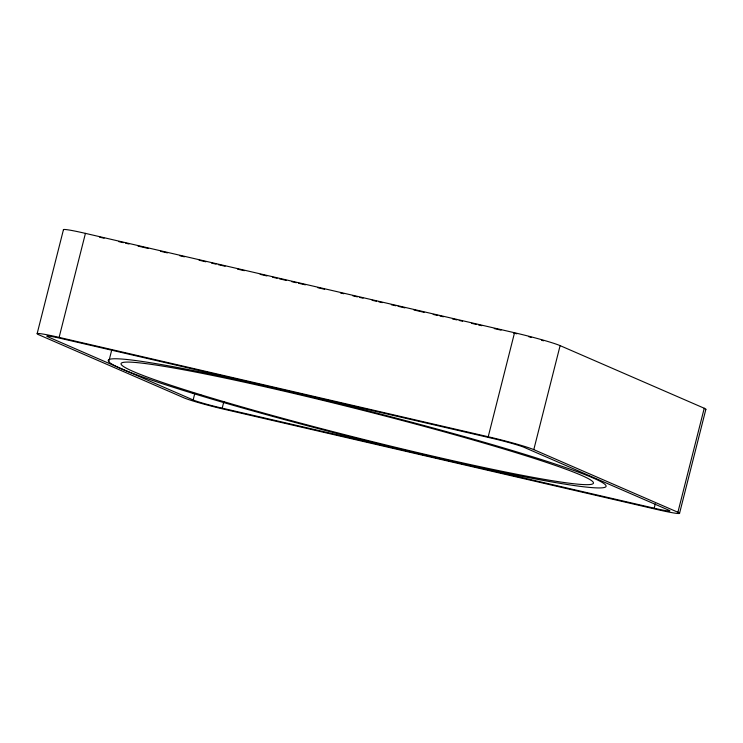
<?xml version="1.0" encoding="UTF-8"?>
<svg xmlns="http://www.w3.org/2000/svg" width="743" height="743" viewBox="0 0 743 743"><rect width="100%" height="100%" fill="white"/><g stroke="black" fill="none" stroke-linecap="round" stroke-linejoin="round"><path stroke-width="1.11" d="M37.159 333.588L63.48 229.578M704.234 408.241L677.913 512.252A33.333 1.923 14.2 0 1 657.564 509.624L224.99 409.449A33.333 1.923 14.2 0 1 184.06 397.886L38.766 334.759A33.333 1.923 14.2 0 1 59.115 337.387L85.436 233.376L514.537 332.743A37.122 2.136 14.2 0 1 560.111 345.625L704.234 408.241A33.333 1.923 14.2 0 1 705.274 409.523M108.775 361.665L111.84 349.572M193.152 399.966L47.227 336.523A23.312 1.337 14.2 0 1 59.477 338.111L494.634 438.881A27.101 1.56 14.2 0 1 523.276 446.98L669.452 510.478A23.312 1.337 14.2 0 1 657.202 508.899L219.036 407.433A23.312 1.337 14.2 0 1 194.397 400.468L193.152 399.966L194.815 393.372M222.203 408.176L223.866 401.582M677.913 512.252L533.79 449.636A37.122 2.136 14.2 0 0 488.216 436.754L514.537 332.743M533.79 449.636L560.111 345.625M654.174 508.212L655.289 503.819M679.52 513.422L705.841 409.412M99.581 237.175L104.104 238.224M118.806 241.624L123.329 242.673M125.586 243.193L128.985 243.983M138.031 246.082L148.21 248.431M160.646 251.32L167.435 252.889M179.871 255.768L184.394 256.818M199.096 260.217L205.876 261.796M211.532 263.096L216.055 264.146M218.321 264.675L225.101 266.245M237.546 269.124L244.326 270.693M260.161 274.362L266.951 275.932M272.597 277.241L277.12 278.291M279.387 278.811L286.176 280.39M291.823 281.699L296.346 282.739M298.612 283.269L305.392 284.838M317.837 287.717L324.617 289.287M340.452 292.956L343.842 293.745M352.888 295.835L357.411 296.884M359.677 297.404L363.067 298.194M372.113 300.293L376.636 301.333M378.902 301.862L382.292 302.642M391.338 304.741L395.861 305.791M398.127 306.311L404.907 307.881M413.953 309.98L424.132 312.339M433.178 314.428L437.701 315.478M439.967 315.998L443.357 316.787M452.403 318.886L456.926 319.927M459.193 320.456L462.583 321.236M471.629 323.335L476.152 324.385M478.418 324.905L481.808 325.694M494.253 328.573L501.033 330.143M513.469 333.022L516.868 333.811M59.115 337.387L488.216 436.754M63.471 229.838A33.333 1.923 14.2 0 1 85.436 233.376M528.812 336.737A28.736 1.653 14.2 0 1 531.514 337.443M541.545 340.229A28.736 1.653 14.2 0 1 543.495 340.814M200.824 394.774A243.704 14.033 14.2 0 0 588.781 484.622A243.704 14.033 14.2 0 0 281.95 390.669A243.704 14.033 14.2 0 0 200.824 394.774M192.474 393.251A256.706 14.776 14.2 0 0 601.133 487.891A256.706 14.776 14.2 0 0 277.938 388.923A256.706 14.776 14.2 0 0 192.474 393.251"/></g></svg>
